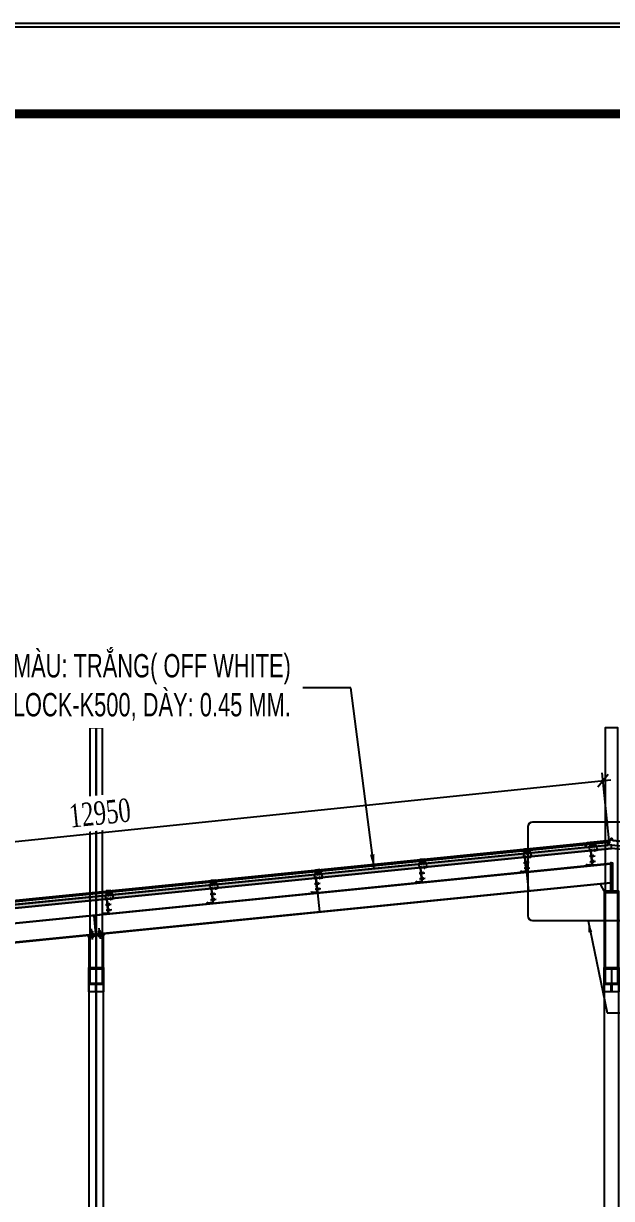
# Model space of a CAD drawing. Header units: inches. Extents: x 340055 to 349452, y -34649 to -30845.
# Drawn here: x 347848.7 to 347924.3, y -31912.5 to -31761.6 of the extents above; entities that cross this region are included whole.
import ezdxf

# ---------------------------------------------------------------- set-up
doc = ezdxf.new("R2010")
doc.units = ezdxf.units.IN
doc.header["$MEASUREMENT"] = 0
doc.linetypes.add('CENTER', pattern=[2, 1.25, -0.25, 0.25, -0.25])
doc.linetypes.add('HIDDEN2', pattern=[4.7625, 3.175, -1.5875])
for name, color, linetype in [('001-TRUC', 252, 'CENTER'), ('2', 2, 'Continuous'), ('2NET-VE', 8, 'Continuous'), ('3', 3, 'Continuous'), ('5', 5, 'Continuous'), ('7', 7, 'Continuous'), ('8', 8, 'Continuous'), ('DIM', 8, 'Continuous'), ('flashing', 6, 'Continuous'), ('GIANG', 1, 'Continuous'), ('NET IN', 3, 'Continuous'), ('ROOFING', 4, 'Continuous'), ('STRUCTURE', 1, 'Continuous')]:
    doc.layers.add(name, color=color, linetype=linetype)
doc.layers.add('TL-TIILE BLOCK A2$0$TL-TITLE BLOCK 1', color=7, linetype='Continuous', lineweight=50)
doc.styles.add('ST1', font='times.ttf', dxfattribs={"width": 0.7})
doc.styles.add('ST1H', font='vnshxh.shx', dxfattribs={"width": 0.7})
doc.dimstyles.new('100', dxfattribs={"dimtxt": 3, "dimasz": 1.5, "dimexe": 1, "dimexo": 0, "dimgap": 1, "dimtad": 1, "dimdec": 0, "dimlfac": 100, "dimzin": 0, "dimdsep": 46, "dimtxsty": 'ST1', "dimblk": 'OBLIQUE', "dimcen": 1, "dimdle": 1, "dimclrd": 8, "dimclre": 8, "dimclrt": 3, "dimadec": 0, "dimazin": 0, "dimtfac": 1, "dimtdec": 0, "dimtix": 1, "dimtmove": 1, "dimatfit": 3, "dimfxl": 0, "dimtolj": 1, "dimtzin": 0, "dimlwd": -1, "dimlwe": -1, "dimarcsym": 0})
doc.dimstyles.new('3', dxfattribs={"dimtxt": 3.5, "dimasz": 1.8, "dimexe": 1, "dimexo": 0, "dimgap": 1, "dimtad": 1, "dimdec": 0, "dimlfac": 3, "dimzin": 0, "dimdsep": 46, "dimtxsty": 'ST1H', "dimblk": 'OBLIQUE', "dimcen": 1, "dimdle": 1, "dimclrd": 8, "dimclre": 8, "dimclrt": 3, "dimadec": 0, "dimazin": 0, "dimtfac": 1, "dimtdec": 0, "dimtix": 1, "dimtofl": 0, "dimtmove": 1, "dimatfit": 3, "dimfxl": 0, "dimtolj": 1, "dimtzin": 0, "dimlwd": -1, "dimlwe": -1, "dimarcsym": 0})

# ---------------------------------------------------------------- blocks, each defined once
blk = doc.blocks.new('*U76')
at = {"color": 9, "const_width": 22}
blk.add_lwpolyline([(0, 0), (17, 0)], dxfattribs=at)
at = {"layer": '2NET-VE', "color": 8, "linetype": 'Continuous', "ltscale": 0.5}
for p, q in [((0, 10), (17, 10)), ((34, 9), (34, 9)), ((0, -10), (17, -10)), ((34, -9), (34, -9))]:
    blk.add_line(p, q, dxfattribs=at)
at = {"layer": '7', "color": 8, "linetype": 'Continuous'}
for p, q in [((33, 8), (34, 10)), ((33, -8), (35, 8)), ((34, 10), (35, 8)), ((35, 8), (37, 10)), ((36, -8), (38, 8)), ((37, 10), (38, 8)), ((38, 8), (39, 10)), ((38, -8), (40, 8)), ((39, 10), (40, 8)), ((40, 8), (42, 10)), ((41, -8), (42, 8)), ((42, 8), (44, 10)), ((42, 10), (42, 8)), ((43, -8), (45, 8)), ((43, -8), (45, 8)), ((44, 10), (45, 8)), ((45, 8), (46, 10)), ((45, -8), (47, 8)), ((46, 10), (47, 8)), ((47, 8), (49, 10)), ((48, -8), (50, 8)), ((48, -8), (50, 8)), ((48, -8), (50, 8)), ((49, 10), (50, 8)), ((50, 8), (51, 10)), ((50, -8), (52, 8)), ((51, 10), (52, 8)), ((58, 8), (52, 8)), ((58, 8), (58, -8)), ((33, -8), (32, -8)), ((33, -8), (34, -10)), ((33, -8), (33, -8)), ((34, -10), (36, -8)), ((36, -8), (37, -10)), ((37, -10), (38, -8)), ((38, -8), (39, -10)), ((39, -10), (41, -8)), ((41, -8), (41, -10)), ((41, -10), (43, -8)), ((43, -8), (44, -10)), ((44, -10), (45, -8)), ((45, -8), (46, -10)), ((46, -10), (48, -8)), ((48, -8), (49, -10)), ((49, -10), (50, -8)), ((50, -8), (58, -8))]:
    blk.add_line(p, q, dxfattribs=at)
at = {"layer": '8', "color": 8, "linetype": 'Continuous', "ltscale": 10}
blk.add_line((-43, 0), (87, 0), dxfattribs=at)
at = {"layer": '8', "color": 8, "linetype": 'Continuous'}
for p, q in [((-13, 11), (-13, 15)), ((-13, -15), (-13, 15)), ((-1, 19), (-12, 19)), ((-2, 11), (-11, 11)), ((0, 11), (0, 15)), ((0, -15), (0, 15)), ((17, -22), (17, 22)), ((17, 22), (20, 22)), ((20, -22), (20, 22)), ((20, 11), (20, 15)), ((20, -15), (20, 15)), ((21, 19), (31, 19)), ((21, 11), (31, 11)), ((32, 11), (32, 15)), ((32, -15), (32, 15)), ((-13, -11), (-13, -15)), ((-12, -19), (-1, -19)), ((-2, -11), (-11, -11)), ((0, -11), (0, -15)), ((17, -22), (20, -22)), ((20, -11), (20, -15)), ((21, -11), (31, -11)), ((31, -19), (21, -19)), ((32, -11), (32, -15))]:
    blk.add_line(p, q, dxfattribs=at)
for centre, radius, start, end in [((-6, 15), 6.98, 146.602, 180), ((-8, 15), 5.12, 180, 228.5476), ((-8, 7), 5.12, 131.4524, 180), ((-5, 15), 5.12, 311.4524, 0), ((-5, 7), 5.12, 0, 48.5476), ((-7, 15), 6.98, 0, 33.398), ((27, 15), 6.98, 146.602, 180), ((25, 15), 5.12, 180, 228.5476), ((25, 7), 5.12, 131.4524, 180), ((26, 15), 6.98, 0, 33.398), ((27, 15), 5.12, 311.4524, 0), ((27, 7), 5.12, 0, 48.5476), ((-8, -7), 5.12, 180, 228.5476), ((-8, -15), 5.12, 131.4524, 180), ((-6, -15), 6.98, 180, 213.398), ((-5, -7), 5.12, 311.4524, 0), ((-5, -15), 5.12, 0, 48.5476), ((-7, -15), 6.98, 326.602, 0), ((25, -7), 5.12, 180, 228.5476), ((25, -15), 5.12, 131.4524, 180), ((27, -15), 6.98, 180, 213.398), ((27, -7), 5.12, 311.4524, 0), ((27, -15), 5.12, 0, 48.5476), ((26, -15), 6.98, 326.602, 0)]:
    blk.add_arc(centre, radius, start, end, dxfattribs=at)
blk = doc.blocks.new('A$C69F028B4')
at = {"layer": '2'}
for points in [[(0, 1.62), (1.38, 1.62), (1.38, 1.67), (0, 1.67)], [(0.67, 0.05), (0.71, 0.05), (0.71, 1.62), (0.67, 1.62)], [(0, 0), (1.38, 0), (1.38, 0.05), (0, 0.05)]]:
    blk.add_lwpolyline(points, close=True, dxfattribs=at)
blk = doc.blocks.new('*U82')
at = {"layer": '2NET-VE', "ltscale": 0.5}
for p, q in [((0, 8), (9, 8)), ((23, 7), (23, 7)), ((0, -8), (9, -8)), ((23, -7), (23, -7))]:
    blk.add_line(p, q, dxfattribs=at)
at = {"layer": '7', "linetype": 'Continuous'}
for p, q in [((22, 6), (23, 8)), ((22, -6), (24, 6)), ((23, 8), (24, 6)), ((24, 6), (25, 8)), ((24, -6), (26, 6)), ((25, 8), (26, 6)), ((26, 6), (27, 8)), ((26, -6), (28, 6)), ((27, 8), (28, 6)), ((28, 6), (29, 8)), ((28, -6), (30, 6)), ((29, 8), (30, 6)), ((30, 6), (31, 8)), ((30, -6), (32, 6)), ((30, -6), (32, 6)), ((31, 8), (32, 6)), ((32, 6), (33, 8)), ((32, -6), (34, 6)), ((33, 8), (34, 6)), ((34, 6), (35, 8)), ((34, -6), (35, 6)), ((34, -6), (35, 6)), ((34, -6), (35, 6)), ((35, 8), (35, 6)), ((35, 6), (37, 8)), ((36, -6), (37, 6)), ((37, 8), (37, 6)), ((42, 6), (37, 6)), ((42, 6), (42, -6)), ((22, -6), (23, -8)), ((22, -6), (22, -6)), ((22, -6), (22, -6)), ((23, -8), (24, -6)), ((24, -6), (25, -8)), ((25, -8), (26, -6)), ((26, -6), (27, -8)), ((27, -8), (28, -6)), ((28, -6), (29, -8)), ((29, -8), (30, -6)), ((30, -6), (31, -8)), ((31, -8), (32, -6)), ((32, -6), (33, -8)), ((33, -8), (34, -6)), ((34, -6), (35, -8)), ((35, -8), (36, -6)), ((36, -6), (42, -6))]:
    blk.add_line(p, q, dxfattribs=at)
at = {"layer": '8', "linetype": 'Continuous'}
for p, q in [((-10, 9), (-10, 12)), ((-10, -12), (-10, 12)), ((-1, 15), (-9, 15)), ((-1, 9), (-9, 9)), ((0, 9), (0, 12)), ((0, -12), (0, 12)), ((9, -18), (9, 18)), ((9, 18), (11, 18)), ((11, -18), (11, 18)), ((11, 9), (11, 12)), ((11, -12), (11, 12)), ((12, 15), (21, 15)), ((13, 9), (20, 9)), ((22, 9), (22, 12)), ((22, -12), (22, 12)), ((-10, -9), (-10, -12)), ((-1, -9), (-9, -9)), ((-9, -15), (-1, -15)), ((0, -9), (0, -12)), ((9, -18), (11, -18)), ((11, -9), (11, -12)), ((21, -15), (12, -15)), ((13, -9), (20, -9)), ((22, -9), (22, -12))]:
    blk.add_line(p, q, dxfattribs=at)
at = {"layer": '8', "ltscale": 10}
blk.add_line((-33, 0), (65, 0), dxfattribs=at)
at = {"layer": '8', "linetype": 'Continuous'}
for centre, radius, start, end in [((-5, 12), 5.58, 146.602, 180), ((-6, 12), 4.1, 180, 228.5476), ((-6, 6), 4.1, 131.4524, 180), ((-6, 12), 5.58, 0, 33.398), ((-4, 12), 4.1, 311.4524, 0), ((-4, 6), 4.1, 0, 48.5476), ((17, 12), 5.58, 146.602, 180), ((16, 12), 4.1, 180, 228.5476), ((16, 6), 4.1, 131.4524, 180), ((18, 12), 4.1, 311.4524, 0), ((18, 6), 4.1, 0, 48.5476), ((16, 12), 5.58, 0, 33.398), ((-6, -6), 4.1, 180, 228.5476), ((-6, -12), 4.1, 131.4524, 180), ((-5, -12), 5.58, 180, 213.398), ((-4, -6), 4.1, 311.4524, 0), ((-4, -12), 4.1, 0, 48.5476), ((-6, -12), 5.58, 326.602, 0), ((16, -6), 4.1, 180, 228.5476), ((16, -12), 4.1, 131.4524, 180), ((17, -12), 5.58, 180, 213.398), ((18, -6), 4.1, 311.4524, 0), ((18, -12), 4.1, 0, 48.5476), ((16, -12), 5.58, 326.602, 0)]:
    blk.add_arc(centre, radius, start, end, dxfattribs=at)
blk = doc.blocks.new('*U81')
at = {"layer": '2NET-VE', "ltscale": 0.5}
for p, q in [((0, 8), (9, 8)), ((23, 7), (23, 7)), ((0, -8), (9, -8)), ((23, -7), (23, -7))]:
    blk.add_line(p, q, dxfattribs=at)
at = {"layer": '7', "linetype": 'Continuous'}
for p, q in [((22, 6), (23, 8)), ((22, -6), (24, 6)), ((23, 8), (24, 6)), ((24, 6), (25, 8)), ((24, -6), (26, 6)), ((25, 8), (26, 6)), ((26, 6), (27, 8)), ((26, -6), (28, 6)), ((27, 8), (28, 6)), ((28, 6), (29, 8)), ((28, -6), (30, 6)), ((29, 8), (30, 6)), ((30, 6), (31, 8)), ((30, -6), (32, 6)), ((30, -6), (32, 6)), ((31, 8), (32, 6)), ((32, 6), (33, 8)), ((32, -6), (34, 6)), ((33, 8), (34, 6)), ((34, 6), (35, 8)), ((34, -6), (35, 6)), ((34, -6), (35, 6)), ((34, -6), (35, 6)), ((35, 8), (35, 6)), ((35, 6), (37, 8)), ((36, -6), (37, 6)), ((37, 8), (37, 6)), ((42, 6), (37, 6)), ((42, 6), (42, -6)), ((22, -6), (23, -8)), ((22, -6), (22, -6)), ((22, -6), (22, -6)), ((23, -8), (24, -6)), ((24, -6), (25, -8)), ((25, -8), (26, -6)), ((26, -6), (27, -8)), ((27, -8), (28, -6)), ((28, -6), (29, -8)), ((29, -8), (30, -6)), ((30, -6), (31, -8)), ((31, -8), (32, -6)), ((32, -6), (33, -8)), ((33, -8), (34, -6)), ((34, -6), (35, -8)), ((35, -8), (36, -6)), ((36, -6), (42, -6))]:
    blk.add_line(p, q, dxfattribs=at)
at = {"layer": '8', "linetype": 'Continuous'}
for p, q in [((-10, 9), (-10, 12)), ((-10, -12), (-10, 12)), ((-1, 15), (-9, 15)), ((-1, 9), (-9, 9)), ((0, 9), (0, 12)), ((0, -12), (0, 12)), ((9, -18), (9, 18)), ((9, 18), (11, 18)), ((11, -18), (11, 18)), ((11, 9), (11, 12)), ((11, -12), (11, 12)), ((12, 15), (21, 15)), ((13, 9), (20, 9)), ((22, 9), (22, 12)), ((22, -12), (22, 12)), ((-10, -9), (-10, -12)), ((-1, -9), (-9, -9)), ((-9, -15), (-1, -15)), ((0, -9), (0, -12)), ((9, -18), (11, -18)), ((11, -9), (11, -12)), ((21, -15), (12, -15)), ((13, -9), (20, -9)), ((22, -9), (22, -12))]:
    blk.add_line(p, q, dxfattribs=at)
at = {"layer": '8', "ltscale": 10}
blk.add_line((-33, 0), (65, 0), dxfattribs=at)
at = {"layer": '8', "linetype": 'Continuous'}
for centre, radius, start, end in [((-5, 12), 5.58, 146.602, 180), ((-6, 12), 4.1, 180, 228.5476), ((-6, 6), 4.1, 131.4524, 180), ((-6, 12), 5.58, 0, 33.398), ((-4, 12), 4.1, 311.4524, 0), ((-4, 6), 4.1, 0, 48.5476), ((17, 12), 5.58, 146.602, 180), ((16, 12), 4.1, 180, 228.5476), ((16, 6), 4.1, 131.4524, 180), ((18, 12), 4.1, 311.4524, 0), ((18, 6), 4.1, 0, 48.5476), ((16, 12), 5.58, 0, 33.398), ((-6, -6), 4.1, 180, 228.5476), ((-6, -12), 4.1, 131.4524, 180), ((-5, -12), 5.58, 180, 213.398), ((-4, -6), 4.1, 311.4524, 0), ((-4, -12), 4.1, 0, 48.5476), ((-6, -12), 5.58, 326.602, 0), ((16, -6), 4.1, 180, 228.5476), ((16, -12), 4.1, 131.4524, 180), ((17, -12), 5.58, 180, 213.398), ((18, -6), 4.1, 311.4524, 0), ((18, -12), 4.1, 0, 48.5476), ((16, -12), 5.58, 326.602, 0)]:
    blk.add_arc(centre, radius, start, end, dxfattribs=at)
blk = doc.blocks.new('XM150')
at = {"layer": '2', "ltscale": 0.015}
for p, q in [((69, 180), (1, 180)), ((1, 1), (1, 180)), ((2, 179), (2, 0)), ((2, 179), (68, 179)), ((75, 166), (68, 179)), ((69, 180), (76, 167)), ((76, 167), (75, 166)), ((-74, 13), (-73, 14)), ((-66, 0), (-74, 13)), ((-73, 14), (-65, 1)), ((2, 0), (-66, 0)), ((-65, 1), (1, 1))]:
    blk.add_line(p, q, dxfattribs=at)
at = {"layer": '5'}
blk.add_lwpolyline([(8, -10), (8, 140), (2, 140), (2, -10), (8, -10)], close=True, dxfattribs=at)
at = {"layer": 'GIANG', "xscale": 0.7499999999999999, "yscale": 0.7499999999999999, "zscale": 0.7499999999999999}
for name, p in [('*U82', (1, 110)), ('*U81', (1, 40))]:
    blk.add_blockref(name, p, dxfattribs=at)
blk = doc.blocks.new('*U220')
at = {"layer": '2', "xscale": 0.008333333333333335, "yscale": 0.008333333333333335, "zscale": 0.008333333333333335, "rotation": 5.710593137616317}
blk.add_blockref('XM150', (0.08, -0.7), dxfattribs=at)
blk = doc.blocks.new('*U221')
at = {"layer": 'DIM', "color": 0, "linetype": 'ByBlock', "lineweight": -2, "transparency": 16777216}
for p in [(0, 0), (-11.19, -1.12), (-33.58, -3.36), (-22.39, -2.24), (-44.78, -4.48), (-55.97, -5.6), (-67.17, -6.72), (-78.36, -7.84), (-89.55, -8.96)]:
    blk.add_blockref('*U220', p, dxfattribs=at)
blk = doc.blocks.new('Short_Self_drilling')
at = {"layer": 'STRUCTURE', "color": 1, "linetype": 'Continuous'}
for p, q in [((6, 2), (-6, 2)), ((5, 4), (-5, 4)), ((-3, 3), (-5, 3)), ((3, 7), (-3, 7)), ((-3, 4), (-3, 7)), ((3, 3), (-3, 3)), ((-2, 3), (-2, 3)), ((6, 0), (0, 0)), ((2, 3), (2, 3)), ((2, -1), (2, 0)), ((3, 4), (3, 7)), ((5, 3), (3, 3)), ((3, -1), (-3, 0)), ((3, -3), (-3, -2)), ((3, -4), (-3, -3)), ((3, -6), (-3, -5)), ((3, -7), (-3, -6)), ((-2, -8), (-3, -8)), ((-2, -1), (-2, -1)), ((-2, -3), (-2, -2)), ((-2, -4), (-2, -4)), ((-2, -6), (-2, -5)), ((-2, -7), (-2, -7)), ((-2, -12), (-2, -8)), ((3, -9), (-1, -8)), ((2, -2), (2, -2)), ((2, -4), (2, -3)), ((2, -5), (2, -5)), ((2, -7), (2, -6)), ((2, -8), (2, -8)), ((2, -12), (2, -9))]:
    blk.add_line(p, q, dxfattribs=at)
blk.add_lwpolyline([(6, 1), (6, 2), (2, 3), (-2, 3), (-6, 2), (-6, 1)], close=True, dxfattribs=at)
for points in [[(-6, 1, -0.088869), (-6, 0), (0, 0)], [(0, 4), (0, 6, 0.338878), (-3, 6), (-3, 4)], [(3, 4), (3, 6, 0.338878), (0, 6), (0, 4)], [(0, -14), (-1, -12, -0.148657), (-1, -11), (-2, -8, -0.815006), (-1, -8, 0.150833), (-1, -9)], [(2, -12), (0, -14, -0.333596), (0, -14), (-2, -12)], [(2, -12), (2, -12, 0.52242), (1, -12), (0, -14)]]:
    blk.add_lwpolyline(points, format="xyb", dxfattribs=at)
for points in [[(3, -1), (2, -2), (-2, -1), (-3, 0), (-2, 0)], [(3, -3), (2, -3), (-2, -2), (-3, -2), (-2, -1), (2, -2), (3, -3)], [(3, -4), (2, -5), (-2, -4), (-3, -3), (-2, -3), (2, -4), (3, -4)], [(3, -6), (2, -6), (-2, -5), (-3, -5), (-2, -4), (2, -5), (3, -6)], [(3, -7), (2, -8), (-2, -7), (-3, -6), (-2, -6), (2, -7), (3, -7)], [(-2, -9), (-2, -8), (-3, -8), (-2, -7), (-2, -8)], [(-1, 0), (2, -1), (3, -1)], [(-1, -8), (2, -8), (3, -9)], [(3, -9), (2, -9), (-1, -9)]]:
    blk.add_lwpolyline(points, dxfattribs=at)
for centre, radius, start, end in [((-5, 3), 0.455, 109.7949, 250.2674), ((-3, 7), 0.429, 90.0311, 180.0311), ((3, 7), 0.429, 0.0311, 90.0311), ((5, 3), 0.435, 279.7276, 80.3347), ((10, 0), 3.74, 162.2963, 182.6103)]:
    blk.add_arc(centre, radius, start, end, dxfattribs=at)
blk = doc.blocks.new('gối đỡ 2')
at = {"color": 1, "true_color": 0xfa051e}
for points in [[(328665.5, -35537), (328698.8, -35537), (328698.8, -35520.4), (328665.5, -35520.4)], [(328666, -35536.5), (328698.3, -35536.5), (328698.3, -35520.9), (328666, -35520.9)]]:
    blk.add_lwpolyline(points, close=True, dxfattribs=at)
at = {"color": 1, "xscale": 0.3150483438356407, "yscale": 0.3150483438356407, "zscale": 0.3150483438356407, "rotation": 359.9688728259106}
for p in [(328673.5, -35536.5), (328687.5, -35537)]:
    blk.add_blockref('Short_Self_drilling', p, dxfattribs=at)
blk = doc.blocks.new('AUDIT_I_200512002610-1')
at = {"color": 1, "xscale": 0.96000000076829, "yscale": 0.96000000076829, "zscale": 0.96000000076829, "rotation": 359.9688729454758}
for p in [(28, 13), (58, 13)]:
    blk.add_blockref('Short_Self_drilling', p, dxfattribs=at)
blk = doc.blocks.new('A$C6DF15AF1')
at = {"color": 8}
for p, q in [((2, 57), (0, 15)), ((0, 17), (90, 12)), ((0, 15), (90, 11)), ((2, 57), (92, 52)), ((2, 55), (92, 51)), ((13, 79), (12, 56)), ((13, 79), (83, 76)), ((13, 69), (83, 66)), ((20, 34), (71, 32)), ((21, 43), (72, 41)), ((38, 38), (28, 38)), ((33, 33), (34, 43)), ((64, 36), (54, 37)), ((59, 32), (60, 42)), ((83, 76), (82, 53)), ((92, 52), (90, 11))]:
    blk.add_line(p, q, dxfattribs=at)
at = {"color": 8, "linetype": 'HIDDEN2'}
for p, q in [((12, 56), (10, 24)), ((10, 24), (80, 21)), ((26, 43), (27, 55)), ((26, 25), (27, 55)), ((66, 41), (26, 43)), ((65, 23), (26, 25)), ((27, 55), (67, 53)), ((27, 55), (67, 53)), ((67, 53), (65, 23)), ((67, 53), (66, 41)), ((82, 53), (80, 21))]:
    blk.add_line(p, q, dxfattribs=at)
at = {"color": 8}
for centre, major_axis, start_param, end_param in [((21, 39), (3.18, 3.18), 0.735405, 3.876998), ((33, 38), (2.83, 2.83), 5.447794310103061, 11.73097961728265), ((59, 37), (2.83, 2.83), 5.447794310103061, 11.73097961728265), ((72, 36), (3.18, 3.18), 3.876998, 7.018591)]:
    blk.add_ellipse(centre, major_axis=major_axis, ratio=1, start_param=start_param, end_param=end_param, dxfattribs=at)
at = {"color": 9, "rotation": 357.1356216438959}
blk.add_blockref('AUDIT_I_200512002610-1', (-1, 4), dxfattribs=at)
blk = doc.blocks.new('_Oblique')
at = {"color": 0, "linetype": 'ByBlock', "lineweight": -2}
blk.add_line((-0.5, -0.5), (0.5, 0.5), dxfattribs=at)
blk = doc.blocks.new('*D428')
at = {"color": 8, "linetype": 'Continuous', "transparency": 16777216}
for p, q in [((347923.97, -31866.53), (347923.06, -31857.81)), ((347793.36, -31872.29), (347924.16, -31858.7)), ((347795.16, -31879.91), (347794.25, -31871.19))]:
    blk.add_line(p, q, dxfattribs=at)
at = {"layer": 'Defpoints', "color": 0, "transparency": 16777216}
for p in [(347923.16, -31858.81), (347923.97, -31866.53), (347795.16, -31879.91)]:
    blk.add_point(p, dxfattribs=at)
at = {"color": 8, "transparency": 16777216, "xscale": 1.5, "yscale": 1.5, "zscale": 1.5}
for p, rotation in [((347923.16, -31858.81), 5.930711179062087), ((347794.35, -31872.19), 185.9307111790621)]:
    blk.add_blockref('_Oblique', p, dxfattribs=dict(at, rotation=rotation))
at = {"color": 3, "transparency": 16777216, "insert": (347858.5, -31862.98), "char_height": 3, "attachment_point": 5, "rotation": 5.9307, "style": 'ST1', "bg_fill": 3, "box_fill_scale": 1.25, "bg_fill_color": 256, "bg_fill_true_color": 13158600, "bg_fill_transparency": 0}
blk.add_mtext('\\A1;12950', dxfattribs=at)
blk = doc.blocks.new('kt kien truc 1')
at = {"layer": 'Defpoints', "color": 8}
blk.add_lwpolyline([(0, 0), (594, 0), (594, 420), (0, 420)], close=True, dxfattribs=at)
at = {"layer": 'TL-TIILE BLOCK A2$0$TL-TITLE BLOCK 1', "const_width": 1}
blk.add_lwpolyline([(20, 10), (579, 10), (584, 15), (584, 405), (579, 410), (20, 410), (15, 405), (15, 15)], close=True, dxfattribs=at)

msp = doc.modelspace()

# ---------------------------------------------------------------- hatches: boundary and pattern name
at = {"true_color": 0xf25d0d}
h = msp.add_hatch(dxfattribs=at)
h.set_pattern_fill('FLEX,_O', color=20, scale=0.3)
h.set_pattern_definition([(4e-37, (338058.680674, -30804.937885), (-4e-40, 0.075), [0.075, -0.075]), (45, (338058.755674, -30804.937885), (4e-18, 0.07499999987), [0.01875, -0.0685660173, 0.01875, -0.1060660173])])
h.paths.add_polyline_path([(347924.2644, -31867.5444), (347924.2644, -31867.0538), (347796.6013, -31879.8158), (347796.6381, -31880.2998)])
at = {"true_color": 0xf2ee0d}
h = msp.add_hatch(dxfattribs=at)
h.set_pattern_fill('ANSI37,_O', color=2, scale=0.12, angle=-5.709972)
h.set_pattern_definition([(50.70997249, (338132.96846, -31756.82858), (-0.011609256595, 0.00949869261), []), (140.70997249, (338132.96846, -31756.82858), (-0.00949869261, -0.011609256595), [])])
h.paths.add_polyline_path([(347924.2644, -31867.5538), (347924.2644, -31867.5444), (347796.6381, -31880.2998), (347796.6381, -31880.3099)])
at = {"true_color": 0xf25d0d}
h = msp.add_hatch(dxfattribs=at)
h.set_pattern_fill('FLEX,_O', color=20, scale=0.3)
h.set_pattern_definition([(180, (357789.84818, -30804.937885), (4e-40, 0.075), [0.075, -0.075]), (135, (357789.77318, -30804.937885), (-4e-18, 0.07499999987), [0.01875, -0.0685660173, 0.01875, -0.1060660173])])
h.paths.add_polyline_path([(347924.2644, -31867.5444), (347924.2644, -31867.0538), (348051.9275, -31879.8158), (348051.8908, -31880.2998)])

# ---------------------------------------------------------------- linework, layer by layer
at = {"color": 20, "true_color": 0xf25d0d}
for points in [[(347924.2644, -31867.5444), (347924.2644, -31867.0538), (347796.6013, -31879.8158), (347796.6381, -31880.2998), (347924.2644, -31867.5444)], [(347924.2644, -31867.5444), (347924.2644, -31867.0538), (348051.9275, -31879.8158), (348051.8908, -31880.2998), (347924.2644, -31867.5444)]]:
    msp.add_lwpolyline(points, dxfattribs=at)
at = {"color": 2, "true_color": 0xf2ee0d}
msp.add_lwpolyline([(347924.2644, -31867.5538), (347924.2644, -31867.5444), (347796.6381, -31880.2998), (347796.6381, -31880.3099), (347924.2644, -31867.5538)], dxfattribs=at)
at = {"layer": '001-TRUC', "color": 9, "lineweight": 0, "ltscale": 10}
for p, q in [((347857.9844, -31964.1373), (347857.9844, -31878.72)), ((347858.0444, -31964.1373), (347858.0444, -31878.714))]:
    msp.add_line(p, q, dxfattribs=at)
at = {"layer": '2', "color": 9}
for p, q in [((347858.0144, -32147.0373), (347858.0144, -31852.0373)), ((347924.1444, -31869.4709), (347802.674, -31881.618)), ((347924.1444, -31869.5312), (347802.674, -31881.6783)), ((347913.3315, -31870.5522), (347913.5742, -31872.9801)), ((347924.2644, -31869.4589), (347924.2644, -31871.9714)), ((347924.2644, -31869.4589), (347924.2644, -31871.9714)), ((347924.2644, -31869.4589), (347924.2644, -31871.9714)), ((347924.2644, -31869.4589), (347924.2644, -31871.9714)), ((347924.1444, -31871.9231), (347802.674, -31884.0701)), ((347924.1444, -31871.9834), (347802.674, -31884.1304)), ((347922.9369, -31872.2924), (347922.9183, -31872.106)), ((347886.4655, -31873.2388), (347886.7082, -31875.6667)), ((347923.3344, -31872.9652), (347922.9369, -31872.2924)), ((347923.3344, -31872.9652), (347925.1944, -31872.9652)), ((347923.3344, -31873.0852), (347925.1944, -31873.0852)), ((347923.3344, -31873.2052), (347925.1944, -31873.2052)), ((347924.2644, -31872.9652), (347924.2644, -31873.0852))]:
    msp.add_line(p, q, dxfattribs=at)
at = {"layer": '2'}
for p, q in [((347857.9846, -31878.5391), (347857.7478, -31876.1709)), ((347858.0443, -31878.5331), (347857.8075, -31876.1649)), ((347857.0844, -31878.81), (347858.9444, -31878.624))]:
    msp.add_line(p, q, dxfattribs=at)
at = {"layer": '2', "color": 9}
for points in [[(347857.1894, -31884.9346), (347858.8394, -31884.9346), (347858.8394, -31852.0373), (347857.1894, -31852.0373)], [(347923.4394, -31884.9346), (347925.0894, -31884.9346), (347925.0894, -31852.0373), (347923.4394, -31852.0373)], [(347924.1444, -31872.9652), (347924.2644, -31872.9652), (347924.2644, -31869.3652), (347924.1444, -31869.3652)], [(347924.1444, -31872.9652), (347924.2644, -31872.9652), (347924.2644, -31869.3652), (347924.1444, -31869.3652)], [(347924.3844, -31872.9652), (347924.2644, -31872.9652), (347924.2644, -31869.3652), (347924.3844, -31869.3652)], [(347924.3844, -31872.9652), (347924.2644, -31872.9652), (347924.2644, -31869.3652), (347924.3844, -31869.3652)]]:
    msp.add_lwpolyline(points, close=True, dxfattribs=at)
for points in [[(347857.9844, -31852.0373), (347857.9844, -31964.1373), (347858.0444, -31964.1373), (347858.0444, -31852.0373)], [(347923.3344, -31872.9652), (347923.3344, -31964.1373), (347925.1944, -31964.1373), (347925.1944, -31872.9652)], [(347857.0844, -31878.81), (347857.0844, -31964.1373), (347858.9444, -31964.1373), (347858.9444, -31878.624)]]:
    msp.add_lwpolyline(points, dxfattribs=at)
at = {"layer": '2'}
for points in [[(347856.9597, -31878.8225), (347859.0692, -31878.6115), (347859.0572, -31878.4921), (347856.9477, -31878.7031)], [(347857.0844, -31882.8346), (347858.9444, -31882.8346), (347858.9444, -31885.9346), (347857.0844, -31885.9346)], [(347923.3344, -31882.8346), (347925.1944, -31882.8346), (347925.1944, -31885.9346), (347923.3344, -31885.9346)], [(347857.9894, -31884.9346), (347858.0394, -31884.9346), (347858.0394, -31885.9346), (347857.9894, -31885.9346)], [(347924.2394, -31884.9346), (347924.2894, -31884.9346), (347924.2894, -31885.9346), (347924.2394, -31885.9346)]]:
    msp.add_lwpolyline(points, close=True, dxfattribs=at)
at = {"layer": 'flashing'}
msp.add_lwpolyline([(347924.2644, -31866.2247), (347924.096, -31866.5132), (347921.1128, -31866.8115), (347920.8831, -31867.4104), (347920.8739, -31867.407), (347921.1052, -31866.8022), (347924.0894, -31866.5046), (347924.2644, -31866.2041), (347924.4395, -31866.5046), (347927.4236, -31866.8022), (347927.6809, -31867.3998), (347927.6717, -31867.4033), (347927.4161, -31866.8115), (347924.4329, -31866.5132)], close=True, dxfattribs=at)
at = {"layer": 'ROOFING'}
for p, q in [((347795.156, -31879.4075), (347924.0144, -31866.5217)), ((347795.156, -31879.4176), (347924.0144, -31866.5317)), ((347795.1745, -31879.6067), (347924.0144, -31866.7227)), ((347795.5472, -31879.9212), (347923.7706, -31867.0988)), ((347795.5911, -31879.9067), (347923.7782, -31867.088))]:
    msp.add_line(p, q, dxfattribs=at)
msp.add_lwpolyline([(347924.0144, -31866.5217), (347924.0144, -31866.7532), (347923.7706, -31867.0988), (347923.7706, -31866.7776), (347924.0144, -31866.7532)], dxfattribs=at)

# ---------------------------------------------------------------- block references
at = {"color": 8}
for name, p, xscale, yscale, zscale, rotation in [('A$C6DF15AF1', (347913.7899, -31868.2211, 0), -0.008461538481897506, 0.008461538454866968, 0.008461538461538463, 2.66318869040652), ('gối đỡ 2', (338004.6265, -31756.4346), 0.02999999997278923, 0.02999999997278923, 0.02999999997278923, 5.527567030603866), ('A$C6DF15AF1', (347922.2531, -31867.3759, 0), -0.008461538481897506, 0.008461538454866968, 0.008461538461538463, 2.66318869040652), ('A$C6DF15AF1', (347900.3569, -31869.5644, 0), -0.008461538481897506, 0.008461538454866968, 0.008461538461538463, 2.66318869040652), ('gối đỡ 2', (337996.1634, -31757.2798), 0.02999999997278923, 0.02999999997278923, 0.02999999997278923, 5.527567030603866), ('A$C6DF15AF1', (347886.9239, -31870.9077, 0), -0.008461538481897506, 0.008461538454866968, 0.008461538461538463, 2.66318869040652), ('gối đỡ 2', (337982.7304, -31758.6231), 0.02999999997278923, 0.02999999997278923, 0.02999999997278923, 5.527567030603866), ('gối đỡ 2', (337955.8644, -31761.3097), 0.02999999997278923, 0.02999999997278923, 0.02999999997278923, 5.527567030603866), ('A$C6DF15AF1', (347873.4909, -31872.251, 0), -0.008461538481897506, 0.008461538454866968, 0.008461538461538463, 2.66318869040652), ('gối đỡ 2', (337969.2974, -31759.9664), 0.02999999997278923, 0.02999999997278923, 0.02999999997278923, 5.527567030603866), ('gối đỡ 2', (337942.4314, -31762.653), 0.02999999997278923, 0.02999999997278923, 0.02999999997278923, 5.527567030603866), ('A$C6DF15AF1', (347860.0579, -31873.5943, 0), -0.008461538481897506, 0.008461538454866968, 0.008461538461538463, 2.66318869040652)]:
    msp.add_blockref(name, p, dxfattribs=dict(at, xscale=xscale, yscale=yscale, zscale=zscale, rotation=rotation))
at = {"layer": '2', "color": 9, "xscale": 0.009999999966040613, "yscale": 0.009999999966040613, "zscale": 0.009999999966040613, "rotation": 5.710593237054704}
msp.add_blockref('XM150', (347921.764, -31869.6085), dxfattribs=at)
at = {"layer": '2', "xscale": 1.200000000011642, "yscale": 1.200000000011642, "zscale": 1.200000000011642}
for p in [(347857.1894, -31884.9346), (347923.4394, -31884.9346)]:
    msp.add_blockref('A$C69F028B4', p, dxfattribs=at)
at = {"layer": '8'}
for p, xscale, yscale, zscale, rotation in [((347857.5169, -31878.7667), -0.01043478262236483, 0.01043478262727149, 0.01043478260892342, 275.7105929307846), ((347858.5119, -31878.6672), 0.01043478262236482, 0.01043478262236482, 0.01043478262236482, 95.71059293078463)]:
    msp.add_blockref('*U76', p, dxfattribs=dict(at, xscale=xscale, yscale=yscale, zscale=zscale, rotation=rotation))
at = {"layer": 'DIM', "xscale": 1.200000000011642, "yscale": 1.200000000011642, "zscale": 1.200000000011642}
msp.add_blockref('*U221', (347913.2016, -31869.6105), dxfattribs=at)

# ---------------------------------------------------------------- next in the draw order: dimensions: what is measured, and where the dimension line sits
dim = msp.add_aligned_dim(p1=(347795.156, -31879.9075), p2=(347923.9651, -31866.5266), distance=7.7602, dimstyle='100')
dim.commit()
dim.dimension.update_dxf_attribs({"geometry": '*D428', "text_midpoint": (347858.4973, -31862.9817)})

# ---------------------------------------------------------------- next in the draw order: linework, layer by layer
at = {"color": 1, "true_color": 0xfa051e}
msp.add_lwpolyline([(347914.1664, -31864.096), (347934.2101, -31864.096, -0.41421356), (347934.8351, -31864.721), (347934.8351, -31876.1973, -0.41421356), (347934.2101, -31876.8223), (347914.1664, -31876.8223, -0.41421356), (347913.5414, -31876.1973), (347913.5414, -31864.721, -0.41421356)], format="xyb", close=True, dxfattribs=at)

# ---------------------------------------------------------------- next in the draw order: leaders
at = {"color": 9}
msp.add_leader([(347893.7358, -31870.0923), (347890.7756, -31846.8985), (347883.0458, -31846.8985)], dimstyle='3', override={"dimgap": 1, "dimtad": 0}, dxfattribs=at)
at = {"color": 240, "true_color": 0xf90627}
msp.add_leader([(347921.2414, -31876.8223), (347923.7236, -31888.6458), (347930.3015, -31888.6458)], dimstyle='100', override={"dimgap": 1, "dimtad": 0, "dimfxl": 0.18}, dxfattribs=at)

# ---------------------------------------------------------------- next in the draw order: texts
at = {"layer": '3', "insert": (347883.0458, -31846.8985), "char_height": 3, "attachment_point": 6, "style": 'ST1H', "bg_fill": 2}
msp.add_mtext('\\A1;t«n m¸i nhµ x\xadëng: CLEAR COLORBOND, mµu: tr¾ng( Off white) \\PLo¹i : SEAMLOCK-K500, dµy: 0.45 mm.', dxfattribs=at)

# ---------------------------------------------------------------- next in the draw order: linework, layer by layer
at = {"layer": 'NET IN'}
msp.add_lwpolyline([(347622.4698, -31762.0222), (348311.2497, -31762.0222), (348311.2497, -32248.6227), (347622.4698, -32248.6227)], close=True, dxfattribs=at)

# ---------------------------------------------------------------- next in the draw order: block references
at = {"layer": '3', "xscale": 1.159562065285868, "yscale": 1.159562065285868, "zscale": 1.159562065285868}
msp.add_blockref('kt kien truc 1', (347622.4699, -32248.6227), dxfattribs=at)

doc.saveas('drawing.dxf')
